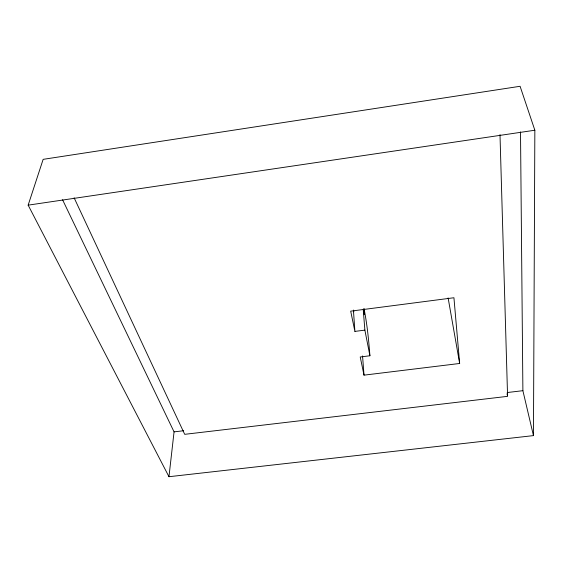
<?xml version="1.0" encoding="UTF-8"?>
<svg xmlns="http://www.w3.org/2000/svg" width="563" height="563" viewBox="0 0 563 563"><rect width="100%" height="100%" fill="white"/><g stroke="black" fill="none" stroke-linecap="round" stroke-linejoin="round"><path stroke-width="0.84" d="M533.457 435.614L534.85 130.229L520.085 86.287L43.154 159.343L28.15 205.15L168.97 476.713L533.457 435.614L522.893 390.687L520.508 131.904M168.97 476.713L174.058 431.87L62.556 199.745M28.15 205.15L534.85 130.229M354.901 331.396L364.88 330.129L369.905 355.767L360.221 356.97L364.008 375.148L459.654 363.473L453.933 297.743L350.686 311.149L354.901 331.396L353.43 310.192M174.058 431.87L183.651 430.737M507.193 392.538L522.893 390.687M74.112 197.789L184.699 434.326L507.58 396.345L499.993 134.627M507.024 393.776L507.397 395.493M353.543 310.164L353.874 311.803M363.431 309.72L364.381 314.654L363.93 309.115M363.965 308.39C367.118 324.021 368.716 339.862 369.905 355.767M448.113 297.897L459.654 363.473M363.248 309.777L364.88 330.129M362.558 355.929L364.008 375.148"/></g></svg>
